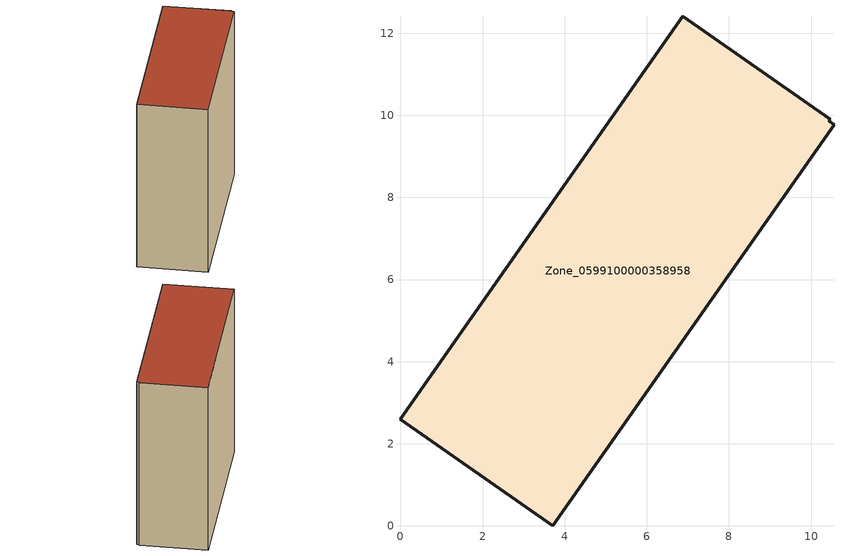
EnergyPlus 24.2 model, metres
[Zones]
Zone_0599100000358958
 floor ground (C_G): 0,2.6 6.88,12.42 10.46,9.91 10.43,9.87 10.56,9.77 3.71,0 z3.39
 wall outside (C_F): 6.88,12.42 0,2.6 3.71,0 10.56,9.77 10.43,9.87 10.46,9.91 6.88,12.42 z3.39:15.3
 roof outside (C_R): 0,2.6 3.71,0 10.56,9.77 10.43,9.87 10.46,9.91 6.88,12.42 z15.3
[BUILDING]
Pand.0599100000358958: North Axis=0; Terrain=City; Loads Convergence Tolerance Value=0.04; Temperature Convergence Tolerance Value=0.4; Solar Distribution=FullExterior; Maximum Number of Warmup Days=25; Minimum Number of Warmup Days=1
[Site:Location]
Rotterdam.The.Hague.AP_ZH_NLD Design_Conditions: Latitude=51.96; Longitude=4.45; Time Zone=1; Elevation=-4.5
[SITE:GROUNDTEMPERATURE:BUILDINGSURFACE]
18, 18, 18, 18, 18, 18, 18, 18, 18, 18, 18, 18
[MATERIAL] Thermal Absorptance=0.9; Solar Absorptance=0.7; Visible Absorptance=0.7
Name | Roughness | Thickness | Conductivity | Density | Specific Heat
G.TI.1992-2005 | MediumSmooth | 0.15 | 0.06 | 540 | 1210
F.TI.1992-2005 | Rough | 0.3 | 0.12 | 1920 | 840
R.TI.1992-2005 | MediumRough | 0.2 | 0.08 | 1500 | 1000
[CONSTRUCTION]
C_G: G.TI.1992-2005
C_F: F.TI.1992-2005
C_R: R.TI.1992-2005
[ZONE]
Zone_0599100000358958: Type=1; Multiplier=1; Ceiling Height=Autocalculate; Volume=Autocalculate; Floor Area=autocalculate; Part of Total Floor Area=Yes
[ZONEINFILTRATION:DESIGNFLOWRATE]
Infil_Zone_0599100000358958: Zone or ZoneList or Space or SpaceList=Zone_0599100000358958; Schedule=AlwaysOn; Design Flow Rate Calculation Method=Flow/Area; Flow Rate per Floor Area=0.0015; Constant Term Coefficient=1; Temperature Term Coefficient=0; Velocity Term Coefficient=0; Velocity Squared Term Coefficient=0
[HVACTEMPLATE:ZONE:IDEALLOADSAIRSYSTEM]
Zone_0599100000358958: Maximum Heating Supply Air Temperature=50; Minimum Cooling Supply Air Temperature=13; Maximum Heating Supply Air Humidity Ratio=0.0156; Minimum Cooling Supply Air Humidity Ratio=0.0077; Heating Limit=NoLimit; Cooling Limit=NoLimit; Dehumidification Control Type=ConstantSensibleHeatRatio; Cooling Sensible Heat Ratio=0.7; Dehumidification Setpoint=60; Humidification Control Type=None; Humidification Setpoint=30; Outdoor Air Method=None; Outdoor Air Flow Rate per Person=0.00944; Outdoor Air Flow Rate per Zone Floor Area=0; Outdoor Air Flow Rate per Zone=0; Demand Controlled Ventilation Type=None; Outdoor Air Economizer Type=NoEconomizer; Heat Recovery Type=None; Sensible Heat Recovery Effectiveness=0.7; Latent Heat Recovery Effectiveness=0.65
[ZONECONTROL:THERMOSTAT]
ThermostatControl_Zone_0599100000358958: Zone or ZoneList=Zone_0599100000358958; Control Type Schedule=DualSetpointControlType; Control 1=Thermostat_Zone_0599100000358958; Temperature Difference Between Cutout And Setpoint=0
[THERMOSTATSETPOINT:DUALSETPOINT]
Thermostat_Zone_0599100000358958: Heating Setpoint Temperature Schedule=HeatingSetpoint_Zone_0599100000358958; Cooling Setpoint Temperature Schedule=CoolingSetpoint_Zone_0599100000358958
[SCHEDULE:COMPACT]
HeatingSetpoint_Zone_0599100000358958: Through: 12/31, For: AllDays, Until: 24:00, 21
CoolingSetpoint_Zone_0599100000358958: Through: 12/31, For: AllDays, Until: 24:00, 24
DualSetpointControlType: Through: 12/31, For: AllDays, Until: 24:00, 4
AlwaysOn: Through: 12/31, For: AllDays, Until: 24:00, 1
